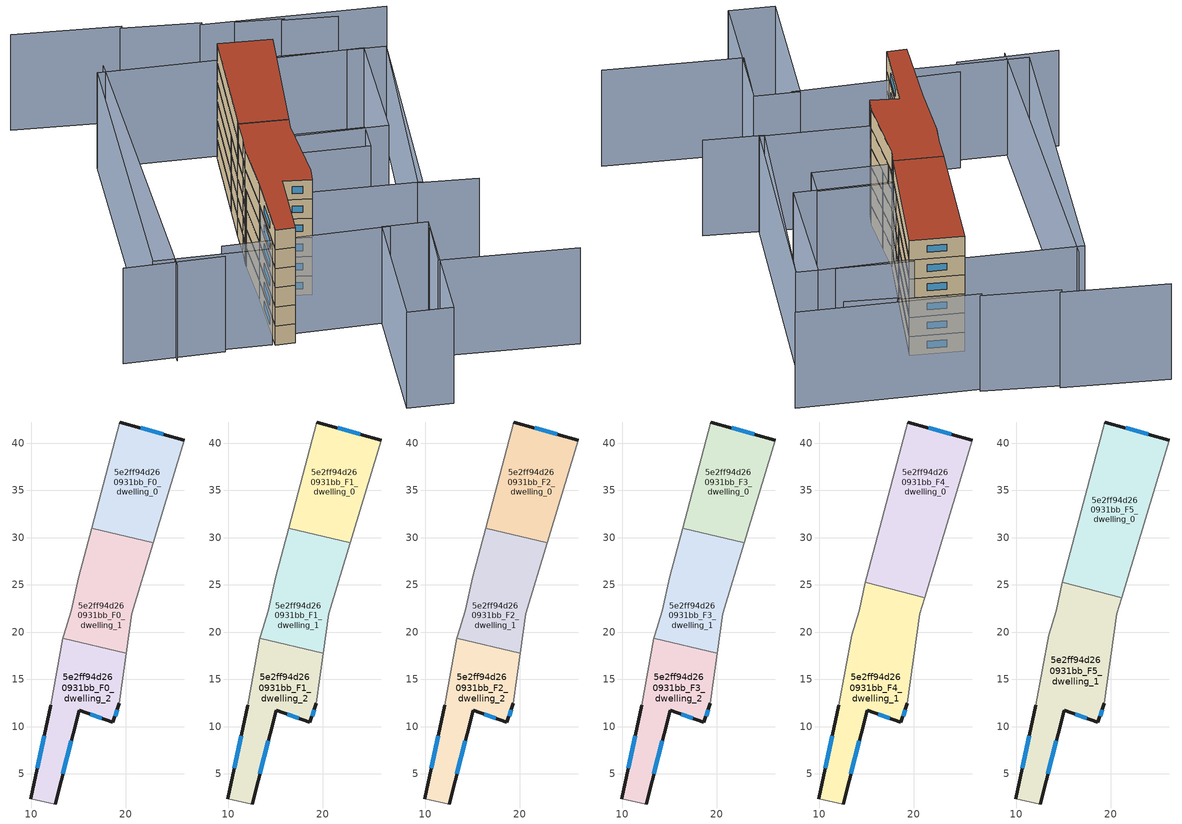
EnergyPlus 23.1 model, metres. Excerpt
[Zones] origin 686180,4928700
5e2ff94d260931bb_F0_dwelling_0
 floor ground (EU_floor_Construction): 26.19,40.31 22.9,29.45 16.39,30.99 19.38,42.22 z0
 wall outside (EU_wall_Construction): 26.19,40.31 19.38,42.22 z0:3
 wall to 5e2ff94d260931bb_F0_dwelling_1 (EU_wall_Construction): 16.39,30.99 22.9,29.45 z0:3
 wall adiabatic (EU_wall_Construction): 19.38,42.22 16.39,30.99 / 22.9,29.45 26.19,40.31 z0:3
 window (EU_Window_Construction): 23.97,40.93 21.59,41.6 z0.98:2.02
5e2ff94d260931bb_F0_dwelling_1
 floor ground (EU_floor_Construction): 22.9,29.45 20.63,21.94 20.06,17.76 13.36,19.34 13.42,19.67 14.21,22.28 15.02,25.83 16.39,30.99 z0
 wall adiabatic (EU_wall_Construction): 20.06,17.76 20.63,21.94 22.9,29.45 / 16.39,30.99 15.02,25.83 14.21,22.28 13.42,19.67 13.36,19.34 z0:3
 wall to 5e2ff94d260931bb_F0_dwelling_2 (EU_wall_Construction): 13.36,19.34 20.06,17.76 z0:3
5e2ff94d260931bb_F0_dwelling_2
 floor ground (EU_floor_Construction): 20.06,17.76 19.33,12.45 18.65,10.48 15.06,11.73 12.54,1.82 9.95,2.36 12.07,12.26 13.36,19.34 z0
 wall outside (EU_wall_Construction): 12.54,1.82 15.06,11.73 18.65,10.48 19.33,12.45 / 12.07,12.26 9.95,2.36 z0:3
 wall adiabatic (EU_wall_Construction): 9.95,2.36 12.54,1.82 / 13.36,19.34 12.07,12.26 / 19.33,12.45 20.06,17.76 z0:3
 window (EU_Window_Construction): 13.36,5.04 14.24,8.51 / 11.38,9.04 10.64,5.58 / 18.87,11.12 19.11,11.81 / 16.23,11.33 17.48,10.89 z0.98:2.02
5e2ff94d260931bb_F1_dwelling_0
 floor to 5e2ff94d260931bb_F0_dwelling_0 (EU_floor_Construction): 26.19,40.31 22.9,29.45 16.39,30.99 19.38,42.22 z3
 wall outside (EU_wall_Construction): 26.19,40.31 19.38,42.22 z3:6
 wall to 5e2ff94d260931bb_F1_dwelling_1 (EU_wall_Construction): 16.39,30.99 22.9,29.45 z3:6
 wall adiabatic (EU_wall_Construction): 19.38,42.22 16.39,30.99 / 22.9,29.45 26.19,40.31 z3:6
 window (EU_Window_Construction): 23.97,40.93 21.59,41.6 z3.98:5.02
5e2ff94d260931bb_F1_dwelling_1
 floor to 5e2ff94d260931bb_F0_dwelling_1 (EU_floor_Construction): 22.9,29.45 20.63,21.94 20.06,17.76 13.36,19.34 13.42,19.67 14.21,22.28 15.02,25.83 16.39,30.99 z3
 wall adiabatic (EU_wall_Construction): 20.06,17.76 20.63,21.94 22.9,29.45 / 16.39,30.99 15.02,25.83 14.21,22.28 13.42,19.67 13.36,19.34 z3:6
 wall to 5e2ff94d260931bb_F1_dwelling_2 (EU_wall_Construction): 13.36,19.34 20.06,17.76 z3:6
5e2ff94d260931bb_F1_dwelling_2
 floor to 5e2ff94d260931bb_F0_dwelling_2 (EU_floor_Construction): 20.06,17.76 19.33,12.45 18.65,10.48 15.06,11.73 12.54,1.82 9.95,2.36 12.07,12.26 13.36,19.34 z3
 wall outside (EU_wall_Construction): 12.54,1.82 15.06,11.73 18.65,10.48 19.33,12.45 / 12.07,12.26 9.95,2.36 z3:6
 wall adiabatic (EU_wall_Construction): 9.95,2.36 12.54,1.82 / 13.36,19.34 12.07,12.26 / 19.33,12.45 20.06,17.76 z3:6
 window (EU_Window_Construction): 13.36,5.04 14.24,8.51 / 11.38,9.04 10.64,5.58 / 18.87,11.12 19.11,11.81 / 16.23,11.33 17.48,10.89 z3.98:5.02
5e2ff94d260931bb_F2_dwelling_0
 floor to 5e2ff94d260931bb_F1_dwelling_0 (EU_floor_Construction): 26.19,40.31 22.9,29.45 16.39,30.99 19.38,42.22 z6
 wall outside (EU_wall_Construction): 26.19,40.31 19.38,42.22 z6:9
 wall to 5e2ff94d260931bb_F2_dwelling_1 (EU_wall_Construction): 16.39,30.99 22.9,29.45 z6:9
 wall adiabatic (EU_wall_Construction): 19.38,42.22 16.39,30.99 / 22.9,29.45 26.19,40.31 z6:9
 window (EU_Window_Construction): 23.97,40.93 21.59,41.6 z6.98:8.02
5e2ff94d260931bb_F2_dwelling_1
 floor to 5e2ff94d260931bb_F1_dwelling_1 (EU_floor_Construction): 22.9,29.45 20.63,21.94 20.06,17.76 13.36,19.34 13.42,19.67 14.21,22.28 15.02,25.83 16.39,30.99 z6
 wall adiabatic (EU_wall_Construction): 20.06,17.76 20.63,21.94 22.9,29.45 / 16.39,30.99 15.02,25.83 14.21,22.28 13.42,19.67 13.36,19.34 z6:9
 wall to 5e2ff94d260931bb_F2_dwelling_2 (EU_wall_Construction): 13.36,19.34 20.06,17.76 z6:9
5e2ff94d260931bb_F2_dwelling_2
 floor to 5e2ff94d260931bb_F1_dwelling_2 (EU_floor_Construction): 20.06,17.76 19.33,12.45 18.65,10.48 15.06,11.73 12.54,1.82 9.95,2.36 12.07,12.26 13.36,19.34 z6
 wall outside (EU_wall_Construction): 12.54,1.82 15.06,11.73 18.65,10.48 19.33,12.45 / 12.07,12.26 9.95,2.36 z6:9
 wall adiabatic (EU_wall_Construction): 9.95,2.36 12.54,1.82 / 13.36,19.34 12.07,12.26 / 19.33,12.45 20.06,17.76 z6:9
 window (EU_Window_Construction): 13.36,5.04 14.24,8.51 / 11.38,9.04 10.64,5.58 / 18.87,11.12 19.11,11.81 / 16.23,11.33 17.48,10.89 z6.98:8.02
5e2ff94d260931bb_F3_dwelling_0
 floor to 5e2ff94d260931bb_F2_dwelling_0 (EU_floor_Construction): 26.19,40.31 22.9,29.45 16.39,30.99 19.38,42.22 z9
 wall outside (EU_wall_Construction): 26.19,40.31 19.38,42.22 z9:12
 wall to 5e2ff94d260931bb_F3_dwelling_1 (EU_wall_Construction): 16.39,30.99 22.9,29.45 z9:12
 wall adiabatic (EU_wall_Construction): 19.38,42.22 16.39,30.99 / 22.9,29.45 26.19,40.31 z9:12
 window (EU_Window_Construction): 23.97,40.93 21.59,41.6 z9.98:11.02
5e2ff94d260931bb_F3_dwelling_1
 floor to 5e2ff94d260931bb_F2_dwelling_1 (EU_floor_Construction): 22.9,29.45 20.63,21.94 20.06,17.76 13.36,19.34 13.42,19.67 14.21,22.28 15.02,25.83 16.39,30.99 z9
 wall adiabatic (EU_wall_Construction): 20.06,17.76 20.63,21.94 22.9,29.45 / 16.39,30.99 15.02,25.83 14.21,22.28 13.42,19.67 13.36,19.34 z9:12
 wall to 5e2ff94d260931bb_F3_dwelling_2 (EU_wall_Construction): 13.36,19.34 20.06,17.76 z9:12
5e2ff94d260931bb_F3_dwelling_2
 floor to 5e2ff94d260931bb_F2_dwelling_2 (EU_floor_Construction): 20.06,17.76 19.33,12.45 18.65,10.48 15.06,11.73 12.54,1.82 9.95,2.36 12.07,12.26 13.36,19.34 z9
 wall outside (EU_wall_Construction): 12.54,1.82 15.06,11.73 18.65,10.48 19.33,12.45 / 12.07,12.26 9.95,2.36 z9:12
 wall adiabatic (EU_wall_Construction): 9.95,2.36 12.54,1.82 / 13.36,19.34 12.07,12.26 / 19.33,12.45 20.06,17.76 z9:12
 window (EU_Window_Construction): 13.36,5.04 14.24,8.51 / 11.38,9.04 10.64,5.58 / 18.87,11.12 19.11,11.81 / 16.23,11.33 17.48,10.89 z9.98:11.02
5e2ff94d260931bb_F4_dwelling_0
 floor to 5e2ff94d260931bb_F3_dwelling_0 (EU_floor_Construction): 26.19,40.31 22.9,29.45 16.39,30.99 19.38,42.22 z12
 floor to 5e2ff94d260931bb_F3_dwelling_1 (EU_floor_Construction): 22.9,29.45 21.14,23.62 14.89,25.28 15.02,25.83 16.39,30.99 z12
 wall outside (EU_wall_Construction): 26.19,40.31 19.38,42.22 z12:15
 wall adiabatic (EU_wall_Construction): 21.14,23.62 26.19,40.31 / 19.38,42.22 15.02,25.83 14.89,25.28 z12:15
 wall to 5e2ff94d260931bb_F4_dwelling_1 (EU_wall_Construction): 14.89,25.28 21.14,23.62 z12:15
 window (EU_Window_Construction): 23.97,40.93 21.59,41.6 z12.98:14.02
5e2ff94d260931bb_F4_dwelling_1
 floor to 5e2ff94d260931bb_F3_dwelling_1 (EU_floor_Construction): 21.14,23.62 20.63,21.94 20.06,17.76 13.36,19.34 13.42,19.67 14.21,22.28 14.89,25.28 z12
 floor to 5e2ff94d260931bb_F3_dwelling_2 (EU_floor_Construction): 20.06,17.76 19.33,12.45 18.65,10.48 15.06,11.73 12.54,1.82 9.95,2.36 12.07,12.26 13.36,19.34 z12
 wall outside (EU_wall_Construction): 12.54,1.82 15.06,11.73 18.65,10.48 19.33,12.45 / 12.07,12.26 9.95,2.36 z12:15
 wall adiabatic (EU_wall_Construction): 9.95,2.36 12.54,1.82 / 14.89,25.28 14.21,22.28 13.42,19.67 12.07,12.26 / 19.33,12.45 20.63,21.94 21.14,23.62 z12:15
 window (EU_Window_Construction): 18.87,11.12 19.11,11.81 / 16.23,11.33 17.48,10.89 / 13.36,5.04 14.24,8.51 / 11.38,9.04 10.64,5.58 z12.98:14.02
5e2ff94d260931bb_F5_dwelling_0
 floor to 5e2ff94d260931bb_F4_dwelling_0 (EU_floor_Construction): 26.19,40.31 21.14,23.62 14.89,25.28 15.02,25.83 19.38,42.22 z15
 wall outside (EU_wall_Construction): 26.19,40.31 19.38,42.22 z15:18
 wall adiabatic (EU_wall_Construction): 21.14,23.62 26.19,40.31 / 19.38,42.22 15.02,25.83 14.89,25.28 z15:18
 wall to 5e2ff94d260931bb_F5_dwelling_1 (EU_wall_Construction): 14.89,25.28 21.14,23.62 z15:18
 window (EU_Window_Construction): 23.97,40.93 21.59,41.6 z15.98:17.02
 roof outside (EU_roof_Construction): 21.14,23.62 26.19,40.31 19.38,42.22 15.02,25.83 14.89,25.28 z18
5e2ff94d260931bb_F5_dwelling_1
 floor to 5e2ff94d260931bb_F4_dwelling_1 (EU_floor_Construction): 21.14,23.62 20.63,21.94 19.33,12.45 18.65,10.48 15.06,11.73 12.54,1.82 9.95,2.36 12.07,12.26 13.42,19.67 14.21,22.28 14.89,25.28 z15
 wall outside (EU_wall_Construction): 12.54,1.82 15.06,11.73 18.65,10.48 19.33,12.45 / 12.07,12.26 9.95,2.36 z15:18
 wall adiabatic (EU_wall_Construction): 9.95,2.36 12.54,1.82 / 14.89,25.28 14.21,22.28 13.42,19.67 12.07,12.26 / 19.33,12.45 20.63,21.94 21.14,23.62 z15:18
 window (EU_Window_Construction): 18.87,11.12 19.11,11.81 / 16.23,11.33 17.48,10.89 / 13.36,5.04 14.24,8.51 / 11.38,9.04 10.64,5.58 z15.98:17.02
 roof outside (EU_roof_Construction): 12.54,1.82 15.06,11.73 18.65,10.48 19.33,12.45 20.63,21.94 21.14,23.62 14.89,25.28 14.21,22.28 13.42,19.67 12.07,12.26 9.95,2.36 z18
shading: 4.08,5.72 25.31,1.09 / -9.24,6.41 3.62,3.61 / 45.51,-12.79 27.97,-8.04 / 27.97,-8.04 29.81,-1.21 / 39.84,6.14 32.27,8.3 / 32.27,8.3 40.39,36.82 / 5.84,47.39 -2.76,4.29 / 37.4,45.24 30.52,47.28 / 30.94,47.5 24.86,49.29 / 21.05,50.93 11.1,53.94 / 43.94,44.83 20.7,50.61 / 11.47,54.28 -2.16,58.24 / 30.15,0.04 25.68,-18.12 / 25.68,-18.12 19.83,-16.68 / 19.83,-16.68 24.3,1.48 / 24.3,1.48 30.15,0.04 / 30.96,21.99 30.03,18.07 / 30.03,18.07 20.26,20.4 / 20.26,20.4 21.19,24.32 / 21.19,24.32 30.96,21.99 / 40.42,36.92 32.95,8.26 / 32.95,8.26 18.25,12.09 / 18.25,12.09 25.72,40.75 / 25.72,40.75 40.42,36.92 / 19.5,42.7 9.73,2.66 / 9.73,2.66 -5.22,6.31 / -5.22,6.31 4.55,46.34 / 4.55,46.34 19.5,42.7 / 25,40.58 37.65,37.72 / 37.65,37.72 33.9,21.13 / 33.9,21.13 21.25,23.99 / 21.25,23.99 25,40.58 z0:15
[Building]
EU S2 Campaign: North Axis=0; Terrain=City; Solar Distribution=FullExterior
[Site:Location]
Bologna: Latitude=44.5; Longitude=11.25; Time Zone=1; Elevation=37
[SizingPeriod:WeatherFileDays]
AnnualSizingPeriod: Begin Month=1; Begin Day of Month=1; End Month=12; End Day of Month=31; Day of Week for Start Day=Monday; Use Weather File Daylight Saving Period=No; Use Weather File Rain and Snow Indicators=No
[MATERIAL]
EU_InternalMass_Material: Roughness=MediumRough; Thickness=0.1; Conductivity=1; Density=1800; Specific Heat=900; Thermal Absorptance=0.9; Solar Absorptance=0.7; Visible Absorptance=0.7
[MATERIAL:NOMASS] Roughness=MediumRough; Thermal Absorptance=0.9; Solar Absorptance=0.7; Visible Absorptance=0.7
Name | Thermal Resistance
EU_wall_NoMass | 0.905828
EU_roof_NoMass | 0.37593
EU_floor_NoMass | 0.67114
[WINDOWMATERIAL:SIMPLEGLAZINGSYSTEM]
EU_Window_SimpleGlazing: UFactor=4.52486; Solar Heat Gain Coefficient=0.85; Visible Transmittance=0.85
[CONSTRUCTION]
EU_wall_Construction: EU_wall_NoMass
EU_roof_Construction: EU_roof_NoMass
EU_floor_Construction: EU_floor_NoMass
EU_InternalMass_Construction: EU_InternalMass_Material
EU_Window_Construction: EU_Window_SimpleGlazing
[ZONE] Type=1; Multiplier=1; Ceiling Height=autocalculate; Floor Area=autocalculate; Part of Total Floor Area=Yes
Name | Volume
5e2ff94d260931bb_F0_dwelling_0; 5e2ff94d260931bb_F1_dwelling_0; 5e2ff94d260931bb_F2_dwelling_0; 5e2ff94d260931bb_F3_dwelling_0 | 236.903
5e2ff94d260931bb_F4_dwelling_0; 5e2ff94d260931bb_F5_dwelling_0 | 355.361
5e2ff94d260931bb_F0_dwelling_1; 5e2ff94d260931bb_F1_dwelling_1; 5e2ff94d260931bb_F2_dwelling_1; 5e2ff94d260931bb_F3_dwelling_1 | 236.908
5e2ff94d260931bb_F4_dwelling_1; 5e2ff94d260931bb_F5_dwelling_1 | 355.364
5e2ff94d260931bb_F0_dwelling_2; 5e2ff94d260931bb_F1_dwelling_2; 5e2ff94d260931bb_F2_dwelling_2; 5e2ff94d260931bb_F3_dwelling_2 | 236.914
[INTERNALMASS] Construction=EU_InternalMass_Construction
Name | Zone or ZoneList | Surface Area
5e2ff94d260931bb_F0_dwelling_0_EU_InternalMass | 5e2ff94d260931bb_F0_dwelling_0 | 78.9675
5e2ff94d260931bb_F0_dwelling_1_EU_InternalMass | 5e2ff94d260931bb_F0_dwelling_1 | 78.9695
5e2ff94d260931bb_F0_dwelling_2_EU_InternalMass | 5e2ff94d260931bb_F0_dwelling_2 | 78.971
5e2ff94d260931bb_F1_dwelling_0_EU_InternalMass | 5e2ff94d260931bb_F1_dwelling_0 | 78.9675
5e2ff94d260931bb_F1_dwelling_1_EU_InternalMass | 5e2ff94d260931bb_F1_dwelling_1 | 78.9695
5e2ff94d260931bb_F1_dwelling_2_EU_InternalMass | 5e2ff94d260931bb_F1_dwelling_2 | 78.971
5e2ff94d260931bb_F2_dwelling_0_EU_InternalMass | 5e2ff94d260931bb_F2_dwelling_0 | 78.9675
5e2ff94d260931bb_F2_dwelling_1_EU_InternalMass | 5e2ff94d260931bb_F2_dwelling_1 | 78.9695
5e2ff94d260931bb_F2_dwelling_2_EU_InternalMass | 5e2ff94d260931bb_F2_dwelling_2 | 78.971
5e2ff94d260931bb_F3_dwelling_0_EU_InternalMass | 5e2ff94d260931bb_F3_dwelling_0 | 78.9675
5e2ff94d260931bb_F3_dwelling_1_EU_InternalMass | 5e2ff94d260931bb_F3_dwelling_1 | 78.9695
5e2ff94d260931bb_F3_dwelling_2_EU_InternalMass | 5e2ff94d260931bb_F3_dwelling_2 | 78.971
5e2ff94d260931bb_F4_dwelling_0_EU_InternalMass | 5e2ff94d260931bb_F4_dwelling_0 | 118.453
5e2ff94d260931bb_F4_dwelling_1_EU_InternalMass | 5e2ff94d260931bb_F4_dwelling_1 | 118.455
5e2ff94d260931bb_F5_dwelling_0_EU_InternalMass | 5e2ff94d260931bb_F5_dwelling_0 | 118.453
5e2ff94d260931bb_F5_dwelling_1_EU_InternalMass | 5e2ff94d260931bb_F5_dwelling_1 | 118.455
[OTHEREQUIPMENT] Fuel Type=Electricity; Design Level Calculation Method=Watts/Area; Power per Zone Floor Area=1; Fraction Latent=0; Fraction Radiant=0; Fraction Lost=0; Carbon Dioxide Generation Rate=0; EndUse Subcategory=EU_Step8_InternalGains
Name | Zone or ZoneList or Space or SpaceList | Schedule
EU_Step8_InternalGain_5e2ff94d260931bb_F0_dwelling_0_f000 | 5e2ff94d260931bb_F0_dwelling_0 | EU_Step8_GainSchedule_5e2ff94d260931bb_F0_dwelling_0_f000
EU_Step8_InternalGain_5e2ff94d260931bb_F0_dwelling_1_f000 | 5e2ff94d260931bb_F0_dwelling_1 | EU_Step8_GainSchedule_5e2ff94d260931bb_F0_dwelling_1_f000
EU_Step8_InternalGain_5e2ff94d260931bb_F0_dwelling_2_f000 | 5e2ff94d260931bb_F0_dwelling_2 | EU_Step8_GainSchedule_5e2ff94d260931bb_F0_dwelling_2_f000
EU_Step8_InternalGain_5e2ff94d260931bb_F1_dwelling_0_f000 | 5e2ff94d260931bb_F1_dwelling_0 | EU_Step8_GainSchedule_5e2ff94d260931bb_F1_dwelling_0_f000
EU_Step8_InternalGain_5e2ff94d260931bb_F1_dwelling_1_f000 | 5e2ff94d260931bb_F1_dwelling_1 | EU_Step8_GainSchedule_5e2ff94d260931bb_F1_dwelling_1_f000
EU_Step8_InternalGain_5e2ff94d260931bb_F1_dwelling_2_f000 | 5e2ff94d260931bb_F1_dwelling_2 | EU_Step8_GainSchedule_5e2ff94d260931bb_F1_dwelling_2_f000
EU_Step8_InternalGain_5e2ff94d260931bb_F2_dwelling_0_f000 | 5e2ff94d260931bb_F2_dwelling_0 | EU_Step8_GainSchedule_5e2ff94d260931bb_F2_dwelling_0_f000
EU_Step8_InternalGain_5e2ff94d260931bb_F2_dwelling_1_f000 | 5e2ff94d260931bb_F2_dwelling_1 | EU_Step8_GainSchedule_5e2ff94d260931bb_F2_dwelling_1_f000
EU_Step8_InternalGain_5e2ff94d260931bb_F2_dwelling_2_f000 | 5e2ff94d260931bb_F2_dwelling_2 | EU_Step8_GainSchedule_5e2ff94d260931bb_F2_dwelling_2_f000
EU_Step8_InternalGain_5e2ff94d260931bb_F3_dwelling_0_f000 | 5e2ff94d260931bb_F3_dwelling_0 | EU_Step8_GainSchedule_5e2ff94d260931bb_F3_dwelling_0_f000
EU_Step8_InternalGain_5e2ff94d260931bb_F3_dwelling_1_f000 | 5e2ff94d260931bb_F3_dwelling_1 | EU_Step8_GainSchedule_5e2ff94d260931bb_F3_dwelling_1_f000
EU_Step8_InternalGain_5e2ff94d260931bb_F3_dwelling_2_f000 | 5e2ff94d260931bb_F3_dwelling_2 | EU_Step8_GainSchedule_5e2ff94d260931bb_F3_dwelling_2_f000
EU_Step8_InternalGain_5e2ff94d260931bb_F4_dwelling_0_f000 | 5e2ff94d260931bb_F4_dwelling_0 | EU_Step8_GainSchedule_5e2ff94d260931bb_F4_dwelling_0_f000
EU_Step8_InternalGain_5e2ff94d260931bb_F4_dwelling_1_f000 | 5e2ff94d260931bb_F4_dwelling_1 | EU_Step8_GainSchedule_5e2ff94d260931bb_F4_dwelling_1_f000
EU_Step8_InternalGain_5e2ff94d260931bb_F5_dwelling_0_f000 | 5e2ff94d260931bb_F5_dwelling_0 | EU_Step8_GainSchedule_5e2ff94d260931bb_F5_dwelling_0_f000
EU_Step8_InternalGain_5e2ff94d260931bb_F5_dwelling_1_f000 | 5e2ff94d260931bb_F5_dwelling_1 | EU_Step8_GainSchedule_5e2ff94d260931bb_F5_dwelling_1_f000
[ZONEVENTILATION:DESIGNFLOWRATE] Schedule=EU_AlwaysOn; Design Flow Rate Calculation Method=AirChanges/Hour; Air Changes per Hour=0.73129; Ventilation Type=Natural; Fan Pressure Rise=0; Fan Total Efficiency=1; Constant Term Coefficient=1; Temperature Term Coefficient=0; Velocity Term Coefficient=0; Velocity Squared Term Coefficient=0; Minimum Indoor Temperature=-100; Maximum Indoor Temperature=100; Delta Temperature=-100; Minimum Outdoor Temperature=-100; Maximum Outdoor Temperature=100; Maximum Wind Speed=40
Name | Zone or ZoneList or Space or SpaceList
EU_ConstantAir_5e2ff94d260931bb_F0_dwelling_0 | 5e2ff94d260931bb_F0_dwelling_0
EU_ConstantAir_5e2ff94d260931bb_F0_dwelling_1 | 5e2ff94d260931bb_F0_dwelling_1
EU_ConstantAir_5e2ff94d260931bb_F0_dwelling_2 | 5e2ff94d260931bb_F0_dwelling_2
EU_ConstantAir_5e2ff94d260931bb_F1_dwelling_0 | 5e2ff94d260931bb_F1_dwelling_0
EU_ConstantAir_5e2ff94d260931bb_F1_dwelling_1 | 5e2ff94d260931bb_F1_dwelling_1
EU_ConstantAir_5e2ff94d260931bb_F1_dwelling_2 | 5e2ff94d260931bb_F1_dwelling_2
EU_ConstantAir_5e2ff94d260931bb_F2_dwelling_0 | 5e2ff94d260931bb_F2_dwelling_0
EU_ConstantAir_5e2ff94d260931bb_F2_dwelling_1 | 5e2ff94d260931bb_F2_dwelling_1
EU_ConstantAir_5e2ff94d260931bb_F2_dwelling_2 | 5e2ff94d260931bb_F2_dwelling_2
EU_ConstantAir_5e2ff94d260931bb_F3_dwelling_0 | 5e2ff94d260931bb_F3_dwelling_0
EU_ConstantAir_5e2ff94d260931bb_F3_dwelling_1 | 5e2ff94d260931bb_F3_dwelling_1
EU_ConstantAir_5e2ff94d260931bb_F3_dwelling_2 | 5e2ff94d260931bb_F3_dwelling_2
EU_ConstantAir_5e2ff94d260931bb_F4_dwelling_0 | 5e2ff94d260931bb_F4_dwelling_0
EU_ConstantAir_5e2ff94d260931bb_F4_dwelling_1 | 5e2ff94d260931bb_F4_dwelling_1
EU_ConstantAir_5e2ff94d260931bb_F5_dwelling_0 | 5e2ff94d260931bb_F5_dwelling_0
EU_ConstantAir_5e2ff94d260931bb_F5_dwelling_1 | 5e2ff94d260931bb_F5_dwelling_1
[HVACTEMPLATE:THERMOSTAT] Constant Heating Setpoint=20; Constant Cooling Setpoint=50
EU_HeatOnly_5e2ff94d260931bb_F0_dwelling_0; EU_HeatOnly_5e2ff94d260931bb_F0_dwelling_1; EU_HeatOnly_5e2ff94d260931bb_F0_dwelling_2; EU_HeatOnly_5e2ff94d260931bb_F1_dwelling_0; EU_HeatOnly_5e2ff94d260931bb_F1_dwelling_1; EU_HeatOnly_5e2ff94d260931bb_F1_dwelling_2; EU_HeatOnly_5e2ff94d260931bb_F2_dwelling_0; EU_HeatOnly_5e2ff94d260931bb_F2_dwelling_1; EU_HeatOnly_5e2ff94d260931bb_F2_dwelling_2; EU_HeatOnly_5e2ff94d260931bb_F3_dwelling_0; EU_HeatOnly_5e2ff94d260931bb_F3_dwelling_1; EU_HeatOnly_5e2ff94d260931bb_F3_dwelling_2; EU_HeatOnly_5e2ff94d260931bb_F4_dwelling_0; EU_HeatOnly_5e2ff94d260931bb_F4_dwelling_1; EU_HeatOnly_5e2ff94d260931bb_F5_dwelling_0; EU_HeatOnly_5e2ff94d260931bb_F5_dwelling_1
[HVACTEMPLATE:ZONE:IDEALLOADSAIRSYSTEM] System Availability Schedule=EU_AlwaysOn; Maximum Heating Supply Air Temperature=50; Minimum Cooling Supply Air Temperature=13; Maximum Heating Supply Air Humidity Ratio=0.0156; Minimum Cooling Supply Air Humidity Ratio=0.0077; Heating Limit=NoLimit; Cooling Limit=NoLimit; Heating Availability Schedule=EU_AlwaysOn; Cooling Availability Schedule=EU_CoolingOff; Dehumidification Control Type=ConstantSensibleHeatRatio; Cooling Sensible Heat Ratio=0.7; Dehumidification Setpoint=60; Humidification Control Type=None; Humidification Setpoint=30; Outdoor Air Method=None; Outdoor Air Flow Rate per Person=0.00944; Outdoor Air Flow Rate per Zone Floor Area=0; Outdoor Air Flow Rate per Zone=0; Demand Controlled Ventilation Type=None; Outdoor Air Economizer Type=NoEconomizer; Heat Recovery Type=None; Sensible Heat Recovery Effectiveness=0.7; Latent Heat Recovery Effectiveness=0.65
Name | Template Thermostat
5e2ff94d260931bb_F0_dwelling_0 | EU_HeatOnly_5e2ff94d260931bb_F0_dwelling_0
5e2ff94d260931bb_F0_dwelling_1 | EU_HeatOnly_5e2ff94d260931bb_F0_dwelling_1
5e2ff94d260931bb_F0_dwelling_2 | EU_HeatOnly_5e2ff94d260931bb_F0_dwelling_2
5e2ff94d260931bb_F1_dwelling_0 | EU_HeatOnly_5e2ff94d260931bb_F1_dwelling_0
5e2ff94d260931bb_F1_dwelling_1 | EU_HeatOnly_5e2ff94d260931bb_F1_dwelling_1
5e2ff94d260931bb_F1_dwelling_2 | EU_HeatOnly_5e2ff94d260931bb_F1_dwelling_2
5e2ff94d260931bb_F2_dwelling_0 | EU_HeatOnly_5e2ff94d260931bb_F2_dwelling_0
5e2ff94d260931bb_F2_dwelling_1 | EU_HeatOnly_5e2ff94d260931bb_F2_dwelling_1
5e2ff94d260931bb_F2_dwelling_2 | EU_HeatOnly_5e2ff94d260931bb_F2_dwelling_2
5e2ff94d260931bb_F3_dwelling_0 | EU_HeatOnly_5e2ff94d260931bb_F3_dwelling_0
5e2ff94d260931bb_F3_dwelling_1 | EU_HeatOnly_5e2ff94d260931bb_F3_dwelling_1
5e2ff94d260931bb_F3_dwelling_2 | EU_HeatOnly_5e2ff94d260931bb_F3_dwelling_2
5e2ff94d260931bb_F4_dwelling_0 | EU_HeatOnly_5e2ff94d260931bb_F4_dwelling_0
5e2ff94d260931bb_F4_dwelling_1 | EU_HeatOnly_5e2ff94d260931bb_F4_dwelling_1
5e2ff94d260931bb_F5_dwelling_0 | EU_HeatOnly_5e2ff94d260931bb_F5_dwelling_0
5e2ff94d260931bb_F5_dwelling_1 | EU_HeatOnly_5e2ff94d260931bb_F5_dwelling_1
[SIZING:ZONE] Zone Cooling Design Supply Air Temperature Input Method=SupplyAirTemperature; Zone Cooling Design Supply Air Temperature=13; Zone Heating Design Supply Air Temperature Input Method=SupplyAirTemperature; Zone Heating Design Supply Air Temperature=50; Zone Cooling Design Supply Air Humidity Ratio=0.008; Zone Heating Design Supply Air Humidity Ratio=0.008; Cooling Design Air Flow Method=DesignDay; Cooling Design Air Flow Rate=0; Cooling Minimum Air Flow per Zone Floor Area=0.000762; Cooling Minimum Air Flow=0; Cooling Minimum Air Flow Fraction=0.2; Heating Design Air Flow Method=DesignDay; Heating Design Air Flow Rate=0; Heating Maximum Air Flow per Zone Floor Area=0.002032; Heating Maximum Air Flow=0.141576; Heating Maximum Air Flow Fraction=0.3; Account for Dedicated Outdoor Air System=No; Dedicated Outdoor Air System Control Strategy=NeutralSupplyAir; Dedicated Outdoor Air Low Setpoint Temperature for Design=autosize; Dedicated Outdoor Air High Setpoint Temperature for Design=autosize; Zone Load Sizing Method=Sensible Load Only No Latent Load; Zone Latent Cooling Design Supply Air Humidity Ratio Input Method=HumidityRatioDifference; Zone Cooling Design Supply Air Humidity Ratio Difference=0.005; Zone Latent Heating Design Supply Air Humidity Ratio Input Method=HumidityRatioDifference; Zone Humidification Design Supply Air Humidity Ratio Difference=0.005
5e2ff94d260931bb_F0_dwelling_0; 5e2ff94d260931bb_F0_dwelling_1; 5e2ff94d260931bb_F0_dwelling_2; 5e2ff94d260931bb_F1_dwelling_0; 5e2ff94d260931bb_F1_dwelling_1; 5e2ff94d260931bb_F1_dwelling_2; 5e2ff94d260931bb_F2_dwelling_0; 5e2ff94d260931bb_F2_dwelling_1; 5e2ff94d260931bb_F2_dwelling_2; 5e2ff94d260931bb_F3_dwelling_0; 5e2ff94d260931bb_F3_dwelling_1; 5e2ff94d260931bb_F3_dwelling_2; 5e2ff94d260931bb_F4_dwelling_0; 5e2ff94d260931bb_F4_dwelling_1; 5e2ff94d260931bb_F5_dwelling_0; 5e2ff94d260931bb_F5_dwelling_1
[SCHEDULE:CONSTANT]
Name | Hourly Value
EU_AlwaysOn | 1
EU_CoolingOff | 0
[SCHEDULE:FILE] Column Number=1; Rows to Skip at Top=0; Number of Hours of Data=8760; Column Separator=Comma; Interpolate to Timestep=No; Minutes per Item=60; Adjust Schedule for Daylight Savings=Yes
Name | File
EU_Step8_GainSchedule_5e2ff94d260931bb_F0_dwelling_0_f000 | ../../schedules/5e2ff94d260931bb/5e2ff94d260931bb_F0_dwelling_0_f000_gain.csv
EU_Step8_GainSchedule_5e2ff94d260931bb_F0_dwelling_1_f000 | ../../schedules/5e2ff94d260931bb/5e2ff94d260931bb_F0_dwelling_1_f000_gain.csv
EU_Step8_GainSchedule_5e2ff94d260931bb_F0_dwelling_2_f000 | ../../schedules/5e2ff94d260931bb/5e2ff94d260931bb_F0_dwelling_2_f000_gain.csv
EU_Step8_GainSchedule_5e2ff94d260931bb_F1_dwelling_0_f000 | ../../schedules/5e2ff94d260931bb/5e2ff94d260931bb_F1_dwelling_0_f000_gain.csv
EU_Step8_GainSchedule_5e2ff94d260931bb_F1_dwelling_1_f000 | ../../schedules/5e2ff94d260931bb/5e2ff94d260931bb_F1_dwelling_1_f000_gain.csv
EU_Step8_GainSchedule_5e2ff94d260931bb_F1_dwelling_2_f000 | ../../schedules/5e2ff94d260931bb/5e2ff94d260931bb_F1_dwelling_2_f000_gain.csv
EU_Step8_GainSchedule_5e2ff94d260931bb_F2_dwelling_0_f000 | ../../schedules/5e2ff94d260931bb/5e2ff94d260931bb_F2_dwelling_0_f000_gain.csv
EU_Step8_GainSchedule_5e2ff94d260931bb_F2_dwelling_1_f000 | ../../schedules/5e2ff94d260931bb/5e2ff94d260931bb_F2_dwelling_1_f000_gain.csv
EU_Step8_GainSchedule_5e2ff94d260931bb_F2_dwelling_2_f000 | ../../schedules/5e2ff94d260931bb/5e2ff94d260931bb_F2_dwelling_2_f000_gain.csv
EU_Step8_GainSchedule_5e2ff94d260931bb_F3_dwelling_0_f000 | ../../schedules/5e2ff94d260931bb/5e2ff94d260931bb_F3_dwelling_0_f000_gain.csv
EU_Step8_GainSchedule_5e2ff94d260931bb_F3_dwelling_1_f000 | ../../schedules/5e2ff94d260931bb/5e2ff94d260931bb_F3_dwelling_1_f000_gain.csv
EU_Step8_GainSchedule_5e2ff94d260931bb_F3_dwelling_2_f000 | ../../schedules/5e2ff94d260931bb/5e2ff94d260931bb_F3_dwelling_2_f000_gain.csv
EU_Step8_GainSchedule_5e2ff94d260931bb_F4_dwelling_0_f000 | ../../schedules/5e2ff94d260931bb/5e2ff94d260931bb_F4_dwelling_0_f000_gain.csv
EU_Step8_GainSchedule_5e2ff94d260931bb_F4_dwelling_1_f000 | ../../schedules/5e2ff94d260931bb/5e2ff94d260931bb_F4_dwelling_1_f000_gain.csv
EU_Step8_GainSchedule_5e2ff94d260931bb_F5_dwelling_0_f000 | ../../schedules/5e2ff94d260931bb/5e2ff94d260931bb_F5_dwelling_0_f000_gain.csv
EU_Step8_GainSchedule_5e2ff94d260931bb_F5_dwelling_1_f000 | ../../schedules/5e2ff94d260931bb/5e2ff94d260931bb_F5_dwelling_1_f000_gain.csv
